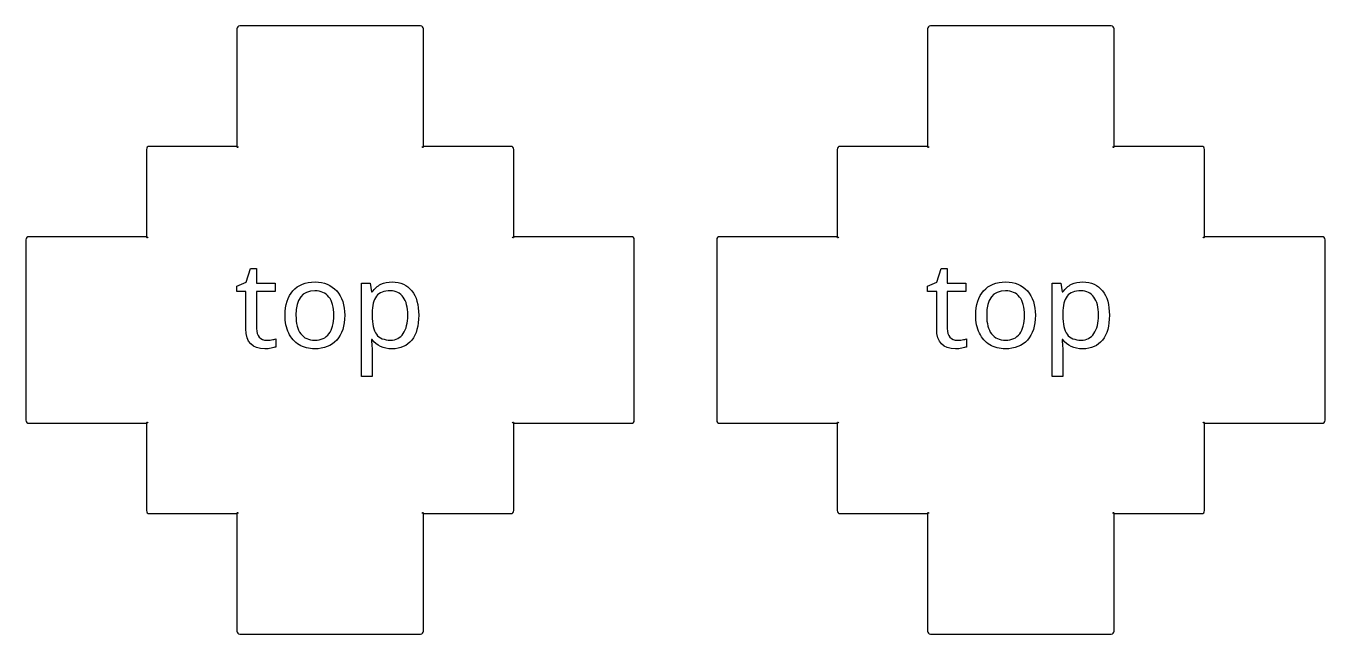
# Model space of a CAD drawing. Header units: millimetres. Extents: x 4 to 597, y 21 to 392.
# Drawn here: x 256.07 to 299.21, y 74.95 to 95.15 of the extents above; entities that cross this region are included whole.
import ezdxf

# ---------------------------------------------------------------- set-up
doc = ezdxf.new("R2010")
doc.units = ezdxf.units.MM
doc.layers.add('Layer_1', color=7, linetype='CONTINUOUS')

msp = doc.modelspace()

# ---------------------------------------------------------------- linework, layer by layer
at = {"layer": 'Layer_1', "color": 7}
for p, q in [((263.073, 95.048), (263.073, 91.148)), ((269.173, 95.148), (263.173, 95.148)), ((269.273, 91.148), (269.273, 95.048)), ((286.007, 95.048), (286.007, 91.148)), ((292.107, 95.148), (286.107, 95.148)), ((292.207, 91.148), (292.207, 95.048)), ((260.073, 91.048), (260.073, 88.148)), ((263.073, 91.148), (260.173, 91.148)), ((272.173, 91.148), (269.273, 91.148)), ((272.273, 88.148), (272.273, 91.048)), ((283.007, 91.048), (283.007, 88.148)), ((286.007, 91.148), (283.107, 91.148)), ((295.107, 91.148), (292.207, 91.148)), ((295.207, 88.148), (295.207, 91.048)), ((256.073, 88.048), (256.073, 82.048)), ((260.073, 88.148), (256.173, 88.148)), ((276.173, 88.148), (272.273, 88.148)), ((276.273, 82.048), (276.273, 88.048)), ((279.007, 88.048), (279.007, 82.048)), ((283.007, 88.148), (279.107, 88.148)), ((299.107, 88.148), (295.207, 88.148)), ((299.207, 82.048), (299.207, 88.048)), ((263.381984, 86.639406), (263.522609, 87.096438)), ((263.522609, 87.096438), (263.731594, 87.096438)), ((263.731594, 87.096438), (263.731594, 86.60425)), ((286.315984, 86.639406), (286.456609, 87.096438)), ((286.456609, 87.096438), (286.665594, 87.096438)), ((286.665594, 87.096438), (286.665594, 86.60425)), ((263.075344, 86.498781), (263.381984, 86.639406)), ((263.075344, 86.330813), (263.075344, 86.498781)), ((263.378078, 86.330813), (263.075344, 86.330813)), ((263.378078, 85.082766), (263.378078, 86.330813)), ((263.731594, 86.60425), (264.350734, 86.60425)), ((264.350734, 86.330813), (263.731594, 86.330813)), ((263.731594, 86.330813), (263.731594, 85.092531)), ((264.350734, 86.60425), (264.350734, 86.330813)), ((267.214016, 83.498781), (267.214016, 86.60425)), ((267.214016, 86.60425), (267.503078, 86.60425)), ((267.503078, 86.60425), (267.549953, 86.311281)), ((267.549953, 86.311281), (267.565578, 86.311281)), ((268.171047, 86.348391), (268.171047, 86.348391)), ((286.009344, 86.498781), (286.315984, 86.639406)), ((286.009344, 86.330813), (286.009344, 86.498781)), ((286.312078, 86.330813), (286.009344, 86.330813)), ((286.312078, 85.082766), (286.312078, 86.330813)), ((286.665594, 86.60425), (287.284734, 86.60425)), ((287.284734, 86.330813), (286.665594, 86.330813)), ((286.665594, 86.330813), (286.665594, 85.092531)), ((287.284734, 86.60425), (287.284734, 86.330813)), ((290.148016, 83.498781), (290.148016, 86.60425)), ((290.148016, 86.60425), (290.437078, 86.60425)), ((290.437078, 86.60425), (290.483953, 86.311281)), ((290.483953, 86.311281), (290.499578, 86.311281)), ((291.105047, 86.348391), (291.105047, 86.348391)), ((265.038234, 85.535891), (265.038234, 85.535891)), ((266.657375, 85.535891), (266.657375, 85.535891)), ((267.565578, 85.60425), (267.565578, 85.535891)), ((287.972234, 85.535891), (287.972234, 85.535891)), ((289.591375, 85.535891), (289.591375, 85.535891)), ((290.499578, 85.60425), (290.499578, 85.535891)), ((264.067532, 84.707766), (264.067531, 84.707766)), ((264.366359, 84.752688), (264.366359, 84.483156)), ((267.565578, 84.731203), (267.542141, 84.731203)), ((267.542141, 84.731203), (267.549951, 84.651125)), ((287.001532, 84.707766), (287.001531, 84.707766)), ((287.300359, 84.752688), (287.300359, 84.483156)), ((290.499578, 84.731203), (290.476141, 84.731203)), ((290.476141, 84.731203), (290.483951, 84.651125)), ((267.565576, 84.379641), (267.565576, 83.498781)), ((268.229641, 84.420656), (268.229641, 84.420656)), ((290.499576, 84.379641), (290.499576, 83.498781)), ((291.163641, 84.420656), (291.163641, 84.420656)), ((267.565576, 83.498781), (267.214016, 83.498781)), ((290.499576, 83.498781), (290.148016, 83.498781)), ((256.173, 81.948), (260.073, 81.948)), ((260.073, 81.948), (260.073, 79.048)), ((272.273, 79.048), (272.273, 81.948)), ((272.273, 81.948), (276.173, 81.948)), ((279.107, 81.948), (283.007, 81.948)), ((283.007, 81.948), (283.007, 79.048)), ((295.207, 79.048), (295.207, 81.948)), ((295.207, 81.948), (299.107, 81.948)), ((260.173, 78.948), (263.073, 78.948)), ((263.073, 78.948), (263.073, 75.048)), ((269.273, 75.048), (269.273, 78.948)), ((269.273, 78.948), (272.173, 78.948)), ((283.107, 78.948), (286.007, 78.948)), ((286.007, 78.948), (286.007, 75.048)), ((292.207, 75.048), (292.207, 78.948)), ((292.207, 78.948), (295.107, 78.948)), ((263.173, 74.948), (269.173, 74.948)), ((286.107, 74.948), (292.107, 74.948))]:
    msp.add_line(p, q, dxfattribs=at)
for points in [[(263.173, 95.148), (263.118, 95.148), (263.073, 95.103), (263.073, 95.048)], [(269.273, 95.048), (269.273, 95.103), (269.228, 95.148), (269.173, 95.148)], [(286.107, 95.148), (286.052, 95.148), (286.007, 95.103), (286.007, 95.048)], [(292.207, 95.048), (292.207, 95.103), (292.162, 95.148), (292.107, 95.148)], [(260.173, 91.148), (260.118, 91.148), (260.073, 91.103), (260.073, 91.048)], [(263.073, 91.148), (263.073, 91.048), (263.173, 91.148), (263.073, 91.148)], [(269.273, 91.148), (269.173, 91.148), (269.273, 91.048), (269.273, 91.148)], [(272.273, 91.048), (272.273, 91.103), (272.228, 91.148), (272.173, 91.148)], [(283.107, 91.148), (283.052, 91.148), (283.007, 91.103), (283.007, 91.048)], [(286.007, 91.148), (286.007, 91.048), (286.107, 91.148), (286.007, 91.148)], [(292.207, 91.148), (292.107, 91.148), (292.207, 91.048), (292.207, 91.148)], [(295.207, 91.048), (295.207, 91.103), (295.162, 91.148), (295.107, 91.148)], [(256.173, 88.148), (256.118, 88.148), (256.073, 88.103), (256.073, 88.048)], [(260.073, 88.148), (260.073, 88.048), (260.173, 88.148), (260.073, 88.148)], [(272.273, 88.148), (272.173, 88.148), (272.273, 88.048), (272.273, 88.148)], [(276.273, 88.048), (276.273, 88.103), (276.228, 88.148), (276.173, 88.148)], [(279.107, 88.148), (279.052, 88.148), (279.007, 88.103), (279.007, 88.048)], [(283.007, 88.148), (283.007, 88.048), (283.107, 88.148), (283.007, 88.148)], [(295.207, 88.148), (295.107, 88.148), (295.207, 88.048), (295.207, 88.148)], [(299.207, 88.048), (299.207, 88.103), (299.162, 88.148), (299.107, 88.148)], [(264.674953, 85.535891), (264.674953, 85.884849), (264.762193, 86.156333), (264.936672, 86.350344)], [(264.936672, 86.350344), (265.111151, 86.545656), (265.355943, 86.643313), (265.671047, 86.643313)], [(265.661281, 86.348391), (265.245917, 86.348391), (265.038234, 86.077557), (265.038234, 85.535891)], [(266.131984, 86.143313), (266.025214, 86.280031), (265.868312, 86.348391), (265.661281, 86.348391)], [(265.671047, 86.643313), (265.97313, 86.643313), (266.212714, 86.543703), (266.389797, 86.344484)], [(266.389797, 86.344484), (266.568182, 86.146568), (266.657375, 85.877036), (266.657375, 85.535891)], [(267.565578, 86.311281), (267.648911, 86.428469), (267.745266, 86.513104), (267.854641, 86.565188)], [(268.171047, 86.348391), (267.958807, 86.348391), (267.805161, 86.288495), (267.710109, 86.168703)], [(267.854641, 86.565188), (267.964016, 86.617271), (268.090318, 86.643313), (268.233547, 86.643313)], [(268.598781, 86.139407), (268.498521, 86.278729), (268.355943, 86.348391), (268.171047, 86.348391)], [(268.233547, 86.643313), (268.512193, 86.643313), (268.728339, 86.546307), (268.881984, 86.352297)], [(268.881984, 86.352297), (269.036932, 86.159589), (269.114406, 85.887453), (269.114406, 85.535891)], [(287.608953, 85.535891), (287.608953, 85.884849), (287.696193, 86.156333), (287.870672, 86.350344)], [(287.870672, 86.350344), (288.045151, 86.545656), (288.289943, 86.643313), (288.605047, 86.643313)], [(288.595281, 86.348391), (288.179917, 86.348391), (287.972234, 86.077557), (287.972234, 85.535891)], [(289.065984, 86.143313), (288.959214, 86.280031), (288.802312, 86.348391), (288.595281, 86.348391)], [(288.605047, 86.643313), (288.90713, 86.643313), (289.146714, 86.543703), (289.323797, 86.344484)], [(289.323797, 86.344484), (289.502182, 86.146568), (289.591375, 85.877036), (289.591375, 85.535891)], [(290.499578, 86.311281), (290.582911, 86.428469), (290.679266, 86.513104), (290.788641, 86.565188)], [(291.105047, 86.348391), (290.892807, 86.348391), (290.739161, 86.288495), (290.644109, 86.168703)], [(290.788641, 86.565188), (290.898016, 86.617271), (291.024318, 86.643313), (291.167547, 86.643313)], [(291.532781, 86.139407), (291.432521, 86.278729), (291.289943, 86.348391), (291.105047, 86.348391)], [(291.167547, 86.643313), (291.446193, 86.643313), (291.662339, 86.546307), (291.815984, 86.352297)], [(291.815984, 86.352297), (291.970932, 86.159589), (292.048406, 85.887453), (292.048406, 85.535891)], [(266.294094, 85.535891), (266.294094, 85.805422), (266.240057, 86.007896), (266.131984, 86.143313)], [(267.710109, 86.168703), (267.616359, 86.048911), (267.568182, 85.86076), (267.565578, 85.60425)], [(268.751125, 85.539797), (268.751125, 85.801516), (268.700344, 86.001386), (268.598781, 86.139407)], [(289.228094, 85.535891), (289.228094, 85.805422), (289.174057, 86.007896), (289.065984, 86.143313)], [(290.644109, 86.168703), (290.550359, 86.048911), (290.502182, 85.86076), (290.499578, 85.60425)], [(291.685125, 85.539797), (291.685125, 85.801516), (291.634344, 86.001386), (291.532781, 86.139407)], [(264.796047, 84.946047), (264.715318, 85.115318), (264.674953, 85.311932), (264.674953, 85.535891)], [(265.038234, 85.535891), (265.038234, 85.266359), (265.090969, 85.061281), (265.196438, 84.920656)], [(266.133938, 84.920656), (266.240708, 85.061281), (266.294094, 85.266359), (266.294094, 85.535891)], [(266.657375, 85.535891), (266.657375, 85.18563), (266.568833, 84.912193), (266.39175, 84.715578)], [(267.565578, 85.535891), (267.565578, 85.245526), (267.613755, 85.03524), (267.710109, 84.905032)], [(268.598781, 84.930422), (268.700344, 85.076256), (268.751125, 85.279381), (268.751125, 85.539797)], [(269.114406, 85.535891), (269.114406, 85.18563), (269.036932, 84.912193), (268.881984, 84.715578)], [(287.730047, 84.946047), (287.649318, 85.115318), (287.608953, 85.311932), (287.608953, 85.535891)], [(287.972234, 85.535891), (287.972234, 85.266359), (288.024969, 85.061281), (288.130438, 84.920656)], [(289.067938, 84.920656), (289.174708, 85.061281), (289.228094, 85.266359), (289.228094, 85.535891)], [(289.591375, 85.535891), (289.591375, 85.18563), (289.502833, 84.912193), (289.32575, 84.715578)], [(290.499578, 85.535891), (290.499578, 85.245526), (290.547755, 85.03524), (290.644109, 84.905032)], [(291.532781, 84.930422), (291.634344, 85.076256), (291.685125, 85.279381), (291.685125, 85.539797)], [(292.048406, 85.535891), (292.048406, 85.18563), (291.970932, 84.912193), (291.815984, 84.715578)], [(264.006984, 84.420656), (263.587714, 84.420656), (263.378078, 84.641359), (263.378078, 85.082766)], [(263.731594, 85.092531), (263.731594, 84.968833), (263.760891, 84.873781), (263.819485, 84.807375)], [(286.940984, 84.420656), (286.521714, 84.420656), (286.312078, 84.641359), (286.312078, 85.082766)], [(286.665594, 85.092531), (286.665594, 84.968833), (286.694891, 84.873781), (286.753485, 84.807375)], [(263.819485, 84.807375), (263.879381, 84.740969), (263.962063, 84.707766), (264.067532, 84.707766)], [(264.067531, 84.707766), (264.113104, 84.707766), (264.166489, 84.712323), (264.227688, 84.721438)], [(264.227688, 84.721438), (264.288885, 84.730552), (264.335109, 84.740969), (264.366359, 84.752688)], [(265.14175, 84.555422), (264.99201, 84.646568), (264.876776, 84.776776), (264.796047, 84.946047)], [(265.657375, 84.420656), (265.463365, 84.420656), (265.29149, 84.465578), (265.14175, 84.555422)], [(265.196438, 84.920656), (265.303208, 84.781333), (265.460109, 84.711672), (265.667141, 84.711672)], [(266.39175, 84.715578), (266.214667, 84.518964), (265.969875, 84.420656), (265.657375, 84.420656)], [(265.667141, 84.711672), (265.871568, 84.711672), (266.027167, 84.781333), (266.133938, 84.920656)], [(267.549951, 84.651125), (267.560368, 84.549563), (267.565576, 84.459068), (267.565576, 84.379641)], [(268.229641, 84.420656), (267.94188, 84.420656), (267.720526, 84.524172), (267.565578, 84.731203)], [(267.710109, 84.905032), (267.806464, 84.776125), (267.962714, 84.711672), (268.178859, 84.711672)], [(268.178859, 84.711672), (268.358547, 84.711672), (268.498521, 84.784589), (268.598781, 84.930422)], [(268.881984, 84.715578), (268.727036, 84.518964), (268.509589, 84.420656), (268.229641, 84.420656)], [(286.753485, 84.807375), (286.813381, 84.740969), (286.896063, 84.707766), (287.001532, 84.707766)], [(287.001531, 84.707766), (287.047104, 84.707766), (287.100489, 84.712323), (287.161688, 84.721438)], [(287.161688, 84.721438), (287.222886, 84.730552), (287.269109, 84.740969), (287.300359, 84.752688)], [(288.07575, 84.555422), (287.92601, 84.646568), (287.810776, 84.776776), (287.730047, 84.946047)], [(288.591375, 84.420656), (288.397365, 84.420656), (288.22549, 84.465578), (288.07575, 84.555422)], [(288.130438, 84.920656), (288.237208, 84.781333), (288.394109, 84.711672), (288.601141, 84.711672)], [(289.32575, 84.715578), (289.148667, 84.518964), (288.903875, 84.420656), (288.591375, 84.420656)], [(288.601141, 84.711672), (288.805568, 84.711672), (288.961167, 84.781333), (289.067938, 84.920656)], [(290.483951, 84.651125), (290.494368, 84.549563), (290.499576, 84.459068), (290.499576, 84.379641)], [(291.163641, 84.420656), (290.87588, 84.420656), (290.654526, 84.524172), (290.499578, 84.731203)], [(290.644109, 84.905032), (290.740464, 84.776125), (290.896714, 84.711672), (291.112859, 84.711672)], [(291.112859, 84.711672), (291.292547, 84.711672), (291.432521, 84.784589), (291.532781, 84.930422)], [(291.815984, 84.715578), (291.661036, 84.518964), (291.443589, 84.420656), (291.163641, 84.420656)], [(264.214016, 84.44214), (264.146307, 84.427818), (264.077297, 84.420656), (264.006984, 84.420656)], [(264.366359, 84.483156), (264.333807, 84.468834), (264.283026, 84.455162), (264.214016, 84.44214)], [(287.148016, 84.44214), (287.080307, 84.427818), (287.011297, 84.420656), (286.940984, 84.420656)], [(287.300359, 84.483156), (287.267807, 84.468834), (287.217026, 84.455162), (287.148016, 84.44214)], [(256.073, 82.048), (256.073, 81.993), (256.118, 81.948), (256.173, 81.948)], [(260.073, 81.948), (260.173, 81.948), (260.073, 82.048), (260.073, 81.948)], [(272.273, 81.948), (272.273, 82.048), (272.173, 81.948), (272.273, 81.948)], [(276.173, 81.948), (276.228, 81.948), (276.273, 81.993), (276.273, 82.048)], [(279.007, 82.048), (279.007, 81.993), (279.052, 81.948), (279.107, 81.948)], [(283.007, 81.948), (283.107, 81.948), (283.007, 82.048), (283.007, 81.948)], [(295.207, 81.948), (295.207, 82.048), (295.107, 81.948), (295.207, 81.948)], [(299.107, 81.948), (299.162, 81.948), (299.207, 81.993), (299.207, 82.048)], [(260.073, 79.048), (260.073, 78.993), (260.118, 78.948), (260.173, 78.948)], [(263.073, 78.948), (263.173, 78.948), (263.073, 79.048), (263.073, 78.948)], [(269.273, 78.948), (269.273, 79.048), (269.173, 78.948), (269.273, 78.948)], [(272.173, 78.948), (272.228, 78.948), (272.273, 78.993), (272.273, 79.048)], [(283.007, 79.048), (283.007, 78.993), (283.052, 78.948), (283.107, 78.948)], [(286.007, 78.948), (286.107, 78.948), (286.007, 79.048), (286.007, 78.948)], [(292.207, 78.948), (292.207, 79.048), (292.107, 78.948), (292.207, 78.948)], [(295.107, 78.948), (295.162, 78.948), (295.207, 78.993), (295.207, 79.048)], [(263.073, 75.048), (263.073, 74.993), (263.118, 74.948), (263.173, 74.948)], [(269.173, 74.948), (269.228, 74.948), (269.273, 74.993), (269.273, 75.048)], [(286.007, 75.048), (286.007, 74.993), (286.052, 74.948), (286.107, 74.948)], [(292.107, 74.948), (292.162, 74.948), (292.207, 74.993), (292.207, 75.048)]]:
    msp.add_open_spline(points, degree=3, dxfattribs=at)

doc.saveas('drawing.dxf')
